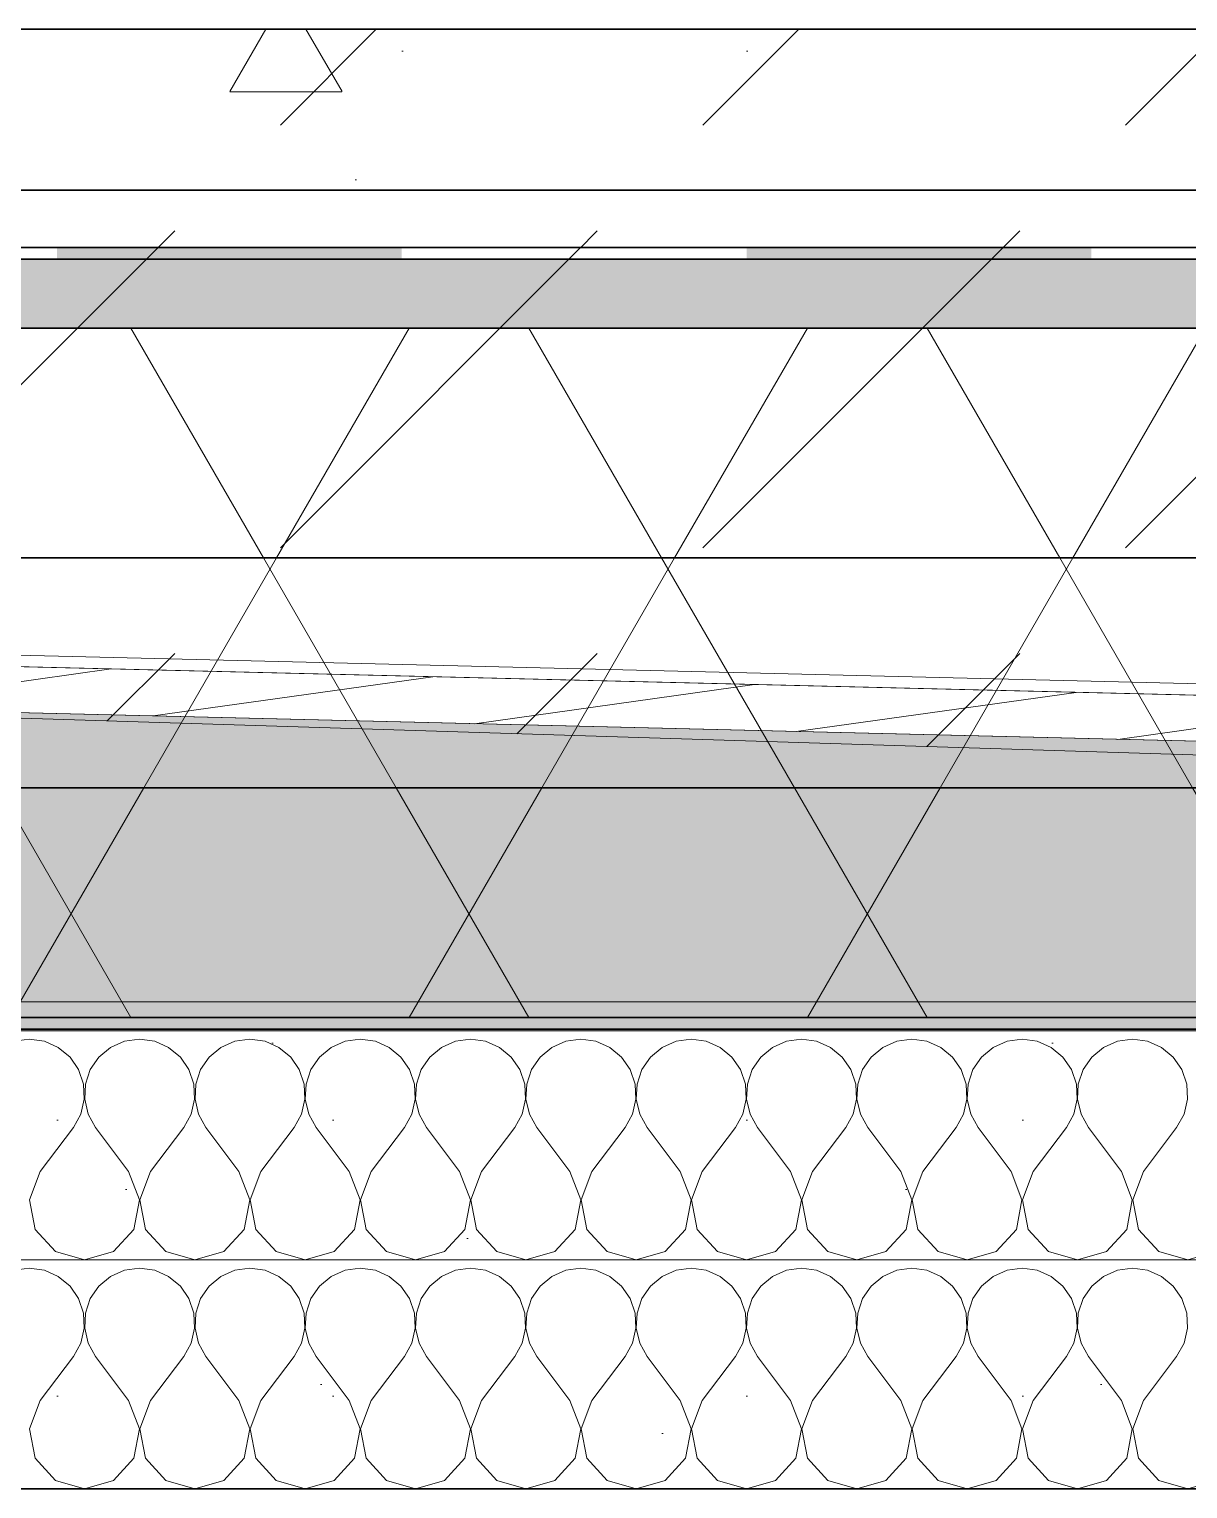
# Model space of a CAD drawing. Header units: millimetres. Extents: x 745166 to 884669, y -5000 to 15056.
# Drawn here: x 853680 to 854184, y 3029 to 3664 of the extents above; entities that cross this region are included whole.
import ezdxf

# ---------------------------------------------------------------- set-up
doc = ezdxf.new("R2010")
doc.units = ezdxf.units.MM
doc.header["$MEASUREMENT"] = 0
doc.linetypes.add('Wipeout_Contour', pattern=[1000, 0, -1000])
for name, color, linetype, lineweight in [('New_0_Pen_No__1', 7, 'Continuous', 13), ('New_0_Pen_No__19', 255, 'Continuous', 0), ('New_2D Drafting - General_Pen_No__1', 7, 'Continuous', 13), ('New_2D Drafting - General_Pen_No__19', 255, 'Continuous', 0), ('New_Shell - Roof_Pen_No__21', 7, 'Continuous', 35)]:
    doc.layers.add(name, color=color, linetype=linetype, lineweight=lineweight)
doc.layers.add('New_Shell - Roof', color=7, linetype='Continuous')
doc.layers.add('New_Structural - Bearing', color=7, linetype='Continuous')
pattern_1 = [(0, (1087092.2, 129.2), (0, 779.4229), [48.75, -401.25]), (0, (1087317.2, 518.9), (0, 779.4229), [48.75, -401.25]), (60, (1087092.2, 129.2), (-675, 389.7114), [48.75, -401.25]), (60, (1087542.2, 129.2), (-675, 389.7114), [48.75, -401.25]), (120, (1087141, 129.2), (675, 389.7114), [48.75, -401.25]), (120, (1087591, 129.2), (675, 389.7114), [48.75, -401.25]), (0, (1087092.23, 204.18), (0, 150), [0, -150, 0, -225]), (45, (1087167.23, 204.18), (-106.06602, 106.06602), [0, -112.5, 0, -187.5])]
pattern_2 = [(60, (1087092.23, 129.18), (-129.90381, 75), []), (120, (1087092.23, 129.18), (129.90381, 75), [])]

# ---------------------------------------------------------------- blocks, each defined once
blk = doc.blocks.new('*X3', base_point=(1087092.23, 129.18))
at = {"layer": 'New_Shell - Roof', "linetype": 'Continuous', "lineweight": 0, "true_color": 0x000000}
blk.add_hatch(color=18, dxfattribs=at).paths.add_polyline_path([(851718.5, 3564.18), (851718.5, 3534.18), (855718.5, 3534.18), (855718.5, 3564.18)])
blk = doc.blocks.new('*X4', base_point=(1087092.23, 129.18))
at = {"layer": 'New_Shell - Roof', "linetype": 'Continuous', "lineweight": 0, "true_color": 0x000000}
for points in [[(853842.39, 3569.18), (853692.39, 3569.18), (853692.39, 3564.18), (853842.39, 3564.18)], [(854142.39, 3569.18), (853992.39, 3569.18), (853992.39, 3564.18), (854142.39, 3564.18)]]:
    blk.add_hatch(color=18, dxfattribs=at).paths.add_polyline_path(points)
blk = doc.blocks.new('*X5', base_point=(1087092.23, 129.18))
at = {"layer": 'New_Shell - Roof', "linetype": 'Continuous', "lineweight": 0, "true_color": 0x000000}
for points in [[(853842.38, 3234.18), (853692.38, 3234.18), (853692.38, 3229.18), (853842.38, 3229.18)], [(854142.38, 3234.18), (853992.38, 3234.18), (853992.38, 3229.18), (854142.38, 3229.18)]]:
    blk.add_hatch(color=18, dxfattribs=at).paths.add_polyline_path(points)
blk = doc.blocks.new('*X6', base_point=(1087092.23, 129.18))
at = {"layer": 'New_0_Pen_No__1', "color": 7, "linetype": 'Continuous', "lineweight": 13}
for p, q in [((853680.33, 3125.18), (853673.78, 3124.26)), ((853686.89, 3124.26), (853680.33, 3125.18)), ((853692.95, 3121.59), (853686.89, 3124.26)), ((853721.78, 3124.26), (853715.72, 3121.59)), ((853728.33, 3125.18), (853721.78, 3124.26)), ((853734.89, 3124.26), (853728.33, 3125.18)), ((853740.95, 3121.59), (853734.89, 3124.26)), ((853769.78, 3124.26), (853763.72, 3121.59)), ((853776.33, 3125.18), (853769.78, 3124.26)), ((853782.89, 3124.26), (853776.33, 3125.18)), ((853788.95, 3121.59), (853782.89, 3124.26)), ((853817.78, 3124.26), (853811.72, 3121.59)), ((853824.33, 3125.18), (853817.78, 3124.26)), ((853830.89, 3124.26), (853824.33, 3125.18)), ((853836.95, 3121.59), (853830.89, 3124.26)), ((853865.78, 3124.26), (853859.72, 3121.59)), ((853872.33, 3125.18), (853865.78, 3124.26)), ((853878.89, 3124.26), (853872.33, 3125.18)), ((853884.95, 3121.59), (853878.89, 3124.26)), ((853913.78, 3124.26), (853907.72, 3121.59)), ((853920.33, 3125.18), (853913.78, 3124.26)), ((853926.89, 3124.26), (853920.33, 3125.18)), ((853932.95, 3121.59), (853926.89, 3124.26)), ((853961.78, 3124.26), (853955.72, 3121.59)), ((853968.33, 3125.18), (853961.78, 3124.26)), ((853974.89, 3124.26), (853968.33, 3125.18)), ((853980.95, 3121.59), (853974.89, 3124.26)), ((854009.78, 3124.26), (854003.72, 3121.59)), ((854016.33, 3125.18), (854009.78, 3124.26)), ((854022.89, 3124.26), (854016.33, 3125.18)), ((854028.95, 3121.59), (854022.89, 3124.26)), ((854057.78, 3124.26), (854051.72, 3121.59)), ((854064.33, 3125.18), (854057.78, 3124.26)), ((854070.89, 3124.26), (854064.33, 3125.18)), ((854076.95, 3121.59), (854070.89, 3124.26)), ((854105.78, 3124.26), (854099.72, 3121.59)), ((854112.33, 3125.18), (854105.78, 3124.26)), ((854118.89, 3124.26), (854112.33, 3125.18)), ((854124.95, 3121.59), (854118.89, 3124.26)), ((854153.78, 3124.26), (854147.72, 3121.59)), ((854160.33, 3125.18), (854153.78, 3124.26)), ((854166.89, 3124.26), (854160.33, 3125.18)), ((854172.95, 3121.59), (854166.89, 3124.26)), ((853698.05, 3117.37), (853692.95, 3121.59)), ((853715.72, 3121.59), (853710.62, 3117.37)), ((853746.05, 3117.37), (853740.95, 3121.59)), ((853763.72, 3121.59), (853758.62, 3117.37)), ((853794.05, 3117.37), (853788.95, 3121.59)), ((853811.72, 3121.59), (853806.62, 3117.37)), ((853842.05, 3117.37), (853836.95, 3121.59)), ((853859.72, 3121.59), (853854.62, 3117.37)), ((853890.05, 3117.37), (853884.95, 3121.59)), ((853907.72, 3121.59), (853902.62, 3117.37)), ((853938.05, 3117.37), (853932.95, 3121.59)), ((853955.72, 3121.59), (853950.62, 3117.37)), ((853986.05, 3117.37), (853980.95, 3121.59)), ((854003.72, 3121.59), (853998.62, 3117.37)), ((854034.05, 3117.37), (854028.95, 3121.59)), ((854051.72, 3121.59), (854046.62, 3117.37)), ((854082.05, 3117.37), (854076.95, 3121.59)), ((854099.72, 3121.59), (854094.62, 3117.37)), ((854130.05, 3117.37), (854124.95, 3121.59)), ((854147.72, 3121.59), (854142.62, 3117.37)), ((854178.05, 3117.37), (854172.95, 3121.59)), ((853701.8, 3111.91), (853698.05, 3117.37)), ((853703.92, 3105.64), (853701.8, 3111.91)), ((853706.87, 3111.91), (853704.75, 3105.64)), ((853710.62, 3117.37), (853706.87, 3111.91)), ((853749.8, 3111.91), (853746.05, 3117.37)), ((853751.92, 3105.64), (853749.8, 3111.91)), ((853754.87, 3111.91), (853752.75, 3105.64)), ((853758.62, 3117.37), (853754.87, 3111.91)), ((853797.8, 3111.91), (853794.05, 3117.37)), ((853799.92, 3105.64), (853797.8, 3111.91)), ((853802.87, 3111.91), (853800.75, 3105.64)), ((853806.62, 3117.37), (853802.87, 3111.91)), ((853845.8, 3111.91), (853842.05, 3117.37)), ((853847.92, 3105.64), (853845.8, 3111.91)), ((853850.87, 3111.91), (853848.75, 3105.64)), ((853854.62, 3117.37), (853850.87, 3111.91)), ((853893.8, 3111.91), (853890.05, 3117.37)), ((853895.92, 3105.64), (853893.8, 3111.91)), ((853898.87, 3111.91), (853896.75, 3105.64)), ((853902.62, 3117.37), (853898.87, 3111.91)), ((853941.8, 3111.91), (853938.05, 3117.37)), ((853943.92, 3105.64), (853941.8, 3111.91)), ((853946.87, 3111.91), (853944.75, 3105.64)), ((853950.62, 3117.37), (853946.87, 3111.91)), ((853989.8, 3111.91), (853986.05, 3117.37)), ((853991.92, 3105.64), (853989.8, 3111.91)), ((853994.87, 3111.91), (853992.75, 3105.64)), ((853998.62, 3117.37), (853994.87, 3111.91)), ((854037.8, 3111.91), (854034.05, 3117.37)), ((854039.92, 3105.64), (854037.8, 3111.91)), ((854042.87, 3111.91), (854040.75, 3105.64)), ((854046.62, 3117.37), (854042.87, 3111.91)), ((854085.8, 3111.91), (854082.05, 3117.37)), ((854087.92, 3105.64), (854085.8, 3111.91)), ((854090.87, 3111.91), (854088.75, 3105.64)), ((854094.62, 3117.37), (854090.87, 3111.91)), ((854133.8, 3111.91), (854130.05, 3117.37)), ((854135.92, 3105.64), (854133.8, 3111.91)), ((854138.87, 3111.91), (854136.75, 3105.64)), ((854142.62, 3117.37), (854138.87, 3111.91)), ((854181.8, 3111.91), (854178.05, 3117.37)), ((854183.92, 3105.64), (854181.8, 3111.91)), ((853704.24, 3099.02), (853703.92, 3105.64)), ((853704.75, 3105.64), (853704.43, 3099.02)), ((853752.24, 3099.02), (853751.92, 3105.64)), ((853752.75, 3105.64), (853752.43, 3099.02)), ((853800.24, 3099.02), (853799.92, 3105.64)), ((853800.75, 3105.64), (853800.43, 3099.02)), ((853848.24, 3099.02), (853847.92, 3105.64)), ((853848.75, 3105.64), (853848.43, 3099.02)), ((853896.24, 3099.02), (853895.92, 3105.64)), ((853896.75, 3105.64), (853896.43, 3099.02)), ((853944.24, 3099.02), (853943.92, 3105.64)), ((853944.75, 3105.64), (853944.43, 3099.02)), ((853992.24, 3099.02), (853991.92, 3105.64)), ((853992.75, 3105.64), (853992.43, 3099.02)), ((854040.24, 3099.02), (854039.92, 3105.64)), ((854040.75, 3105.64), (854040.43, 3099.02)), ((854088.24, 3099.02), (854087.92, 3105.64)), ((854088.75, 3105.64), (854088.43, 3099.02)), ((854136.24, 3099.02), (854135.92, 3105.64)), ((854136.75, 3105.64), (854136.43, 3099.02)), ((854184.24, 3099.02), (854183.92, 3105.64)), ((853702.74, 3092.57), (853704.24, 3099.02)), ((853704.43, 3099.02), (853705.93, 3092.57)), ((853750.74, 3092.57), (853752.24, 3099.02)), ((853752.43, 3099.02), (853753.93, 3092.57)), ((853798.74, 3092.57), (853800.24, 3099.02)), ((853800.43, 3099.02), (853801.93, 3092.57)), ((853846.74, 3092.57), (853848.24, 3099.02)), ((853848.43, 3099.02), (853849.93, 3092.57)), ((853894.74, 3092.57), (853896.24, 3099.02)), ((853896.43, 3099.02), (853897.93, 3092.57)), ((853942.74, 3092.57), (853944.24, 3099.02)), ((853944.43, 3099.02), (853945.93, 3092.57)), ((853990.74, 3092.57), (853992.24, 3099.02)), ((853992.43, 3099.02), (853993.93, 3092.57)), ((854038.74, 3092.57), (854040.24, 3099.02)), ((854040.43, 3099.02), (854041.93, 3092.57)), ((854086.74, 3092.57), (854088.24, 3099.02)), ((854088.43, 3099.02), (854089.93, 3092.57)), ((854134.74, 3092.57), (854136.24, 3099.02)), ((854136.43, 3099.02), (854137.93, 3092.57)), ((854182.74, 3092.57), (854184.24, 3099.02)), ((853699.53, 3086.78), (853702.74, 3092.57)), ((853705.93, 3092.57), (853709.13, 3086.78)), ((853747.53, 3086.78), (853750.74, 3092.57)), ((853753.93, 3092.57), (853757.13, 3086.78)), ((853795.53, 3086.78), (853798.74, 3092.57)), ((853801.93, 3092.57), (853805.13, 3086.78)), ((853843.53, 3086.78), (853846.74, 3092.57)), ((853849.93, 3092.57), (853853.13, 3086.78)), ((853891.53, 3086.78), (853894.74, 3092.57)), ((853897.93, 3092.57), (853901.13, 3086.78)), ((853939.53, 3086.78), (853942.74, 3092.57)), ((853945.93, 3092.57), (853949.13, 3086.78)), ((853987.53, 3086.78), (853990.74, 3092.57)), ((853993.93, 3092.57), (853997.13, 3086.78)), ((854035.53, 3086.78), (854038.74, 3092.57)), ((854041.93, 3092.57), (854045.13, 3086.78)), ((854083.53, 3086.78), (854086.74, 3092.57)), ((854089.93, 3092.57), (854093.13, 3086.78)), ((854131.53, 3086.78), (854134.74, 3092.57)), ((854137.93, 3092.57), (854141.13, 3086.78)), ((854179.53, 3086.78), (854182.74, 3092.57)), ((853685.13, 3067.58), (853699.53, 3086.78)), ((853723.53, 3067.58), (853709.13, 3086.78)), ((853733.13, 3067.58), (853747.53, 3086.78)), ((853771.53, 3067.58), (853757.13, 3086.78)), ((853781.13, 3067.58), (853795.53, 3086.78)), ((853819.53, 3067.58), (853805.13, 3086.78)), ((853829.13, 3067.58), (853843.53, 3086.78)), ((853867.53, 3067.58), (853853.13, 3086.78)), ((853877.13, 3067.58), (853891.53, 3086.78)), ((853915.53, 3067.58), (853901.13, 3086.78)), ((853925.13, 3067.58), (853939.53, 3086.78)), ((853963.53, 3067.58), (853949.13, 3086.78)), ((853973.13, 3067.58), (853987.53, 3086.78)), ((854011.53, 3067.58), (853997.13, 3086.78)), ((854021.13, 3067.58), (854035.53, 3086.78)), ((854059.53, 3067.58), (854045.13, 3086.78)), ((854069.13, 3067.58), (854083.53, 3086.78)), ((854107.53, 3067.58), (854093.13, 3086.78)), ((854117.13, 3067.58), (854131.53, 3086.78)), ((854155.53, 3067.58), (854141.13, 3086.78)), ((854165.13, 3067.58), (854179.53, 3086.78)), ((853685.13, 3067.58), (853680.43, 3055.33)), ((853728.24, 3055.33), (853723.53, 3067.58)), ((853733.13, 3067.58), (853728.43, 3055.33)), ((853776.24, 3055.33), (853771.53, 3067.58)), ((853781.13, 3067.58), (853776.43, 3055.33)), ((853824.24, 3055.33), (853819.53, 3067.58)), ((853829.13, 3067.58), (853824.43, 3055.33)), ((853872.24, 3055.33), (853867.53, 3067.58)), ((853877.13, 3067.58), (853872.43, 3055.33)), ((853920.24, 3055.33), (853915.53, 3067.58)), ((853925.13, 3067.58), (853920.43, 3055.33)), ((853968.24, 3055.33), (853963.53, 3067.58)), ((853973.13, 3067.58), (853968.43, 3055.33)), ((854016.24, 3055.33), (854011.53, 3067.58)), ((854021.13, 3067.58), (854016.43, 3055.33)), ((854064.24, 3055.33), (854059.53, 3067.58)), ((854069.13, 3067.58), (854064.43, 3055.33)), ((854112.24, 3055.33), (854107.53, 3067.58)), ((854117.13, 3067.58), (854112.43, 3055.33)), ((854160.24, 3055.33), (854155.53, 3067.58)), ((854165.13, 3067.58), (854160.43, 3055.33)), ((853680.43, 3055.33), (853682.87, 3042.44)), ((853725.8, 3042.44), (853728.24, 3055.33)), ((853728.43, 3055.33), (853730.87, 3042.44)), ((853773.8, 3042.44), (853776.24, 3055.33)), ((853776.43, 3055.33), (853778.87, 3042.44)), ((853821.8, 3042.44), (853824.24, 3055.33)), ((853824.43, 3055.33), (853826.87, 3042.44)), ((853869.8, 3042.44), (853872.24, 3055.33)), ((853872.43, 3055.33), (853874.87, 3042.44)), ((853917.8, 3042.44), (853920.24, 3055.33)), ((853920.43, 3055.33), (853922.87, 3042.44)), ((853965.8, 3042.44), (853968.24, 3055.33)), ((853968.43, 3055.33), (853970.87, 3042.44)), ((854013.8, 3042.44), (854016.24, 3055.33)), ((854016.43, 3055.33), (854018.87, 3042.44)), ((854061.8, 3042.44), (854064.24, 3055.33)), ((854064.43, 3055.33), (854066.87, 3042.44)), ((854109.8, 3042.44), (854112.24, 3055.33)), ((854112.43, 3055.33), (854114.87, 3042.44)), ((854157.8, 3042.44), (854160.24, 3055.33)), ((854160.43, 3055.33), (854162.87, 3042.44)), ((853682.87, 3042.44), (853691.72, 3032.76)), ((853716.95, 3032.76), (853725.8, 3042.44)), ((853730.87, 3042.44), (853739.72, 3032.76)), ((853764.95, 3032.76), (853773.8, 3042.44)), ((853778.87, 3042.44), (853787.72, 3032.76)), ((853812.95, 3032.76), (853821.8, 3042.44)), ((853826.87, 3042.44), (853835.72, 3032.76)), ((853860.95, 3032.76), (853869.8, 3042.44)), ((853874.87, 3042.44), (853883.72, 3032.76)), ((853908.95, 3032.76), (853917.8, 3042.44)), ((853922.87, 3042.44), (853931.72, 3032.76)), ((853956.95, 3032.76), (853965.8, 3042.44)), ((853970.87, 3042.44), (853979.72, 3032.76)), ((854004.95, 3032.76), (854013.8, 3042.44)), ((854018.87, 3042.44), (854027.72, 3032.76)), ((854052.95, 3032.76), (854061.8, 3042.44)), ((854066.87, 3042.44), (854075.72, 3032.76)), ((854100.95, 3032.76), (854109.8, 3042.44)), ((854114.87, 3042.44), (854123.72, 3032.76)), ((854148.95, 3032.76), (854157.8, 3042.44)), ((854162.87, 3042.44), (854171.72, 3032.76)), ((853691.72, 3032.76), (853704.33, 3029.18)), ((853704.33, 3029.18), (853716.95, 3032.76)), ((853739.72, 3032.76), (853752.33, 3029.18)), ((853752.33, 3029.18), (853764.95, 3032.76)), ((853787.72, 3032.76), (853800.33, 3029.18)), ((853800.33, 3029.18), (853812.95, 3032.76)), ((853835.72, 3032.76), (853848.33, 3029.18)), ((853848.33, 3029.18), (853860.95, 3032.76)), ((853883.72, 3032.76), (853896.33, 3029.18)), ((853896.33, 3029.18), (853908.95, 3032.76)), ((853931.72, 3032.76), (853944.33, 3029.18)), ((853944.33, 3029.18), (853956.95, 3032.76)), ((853979.72, 3032.76), (853992.33, 3029.18)), ((853992.33, 3029.18), (854004.95, 3032.76)), ((854027.72, 3032.76), (854040.33, 3029.18)), ((854040.33, 3029.18), (854052.95, 3032.76)), ((854075.72, 3032.76), (854088.33, 3029.18)), ((854088.33, 3029.18), (854100.95, 3032.76)), ((854123.72, 3032.76), (854136.33, 3029.18)), ((854136.33, 3029.18), (854148.95, 3032.76)), ((854171.72, 3032.76), (854184.33, 3029.18)), ((854184.33, 3029.18), (854196.95, 3032.76))]:
    blk.add_line(p, q, dxfattribs=at)
blk = doc.blocks.new('*X8', base_point=(1087092.23, 129.18))
at = {"layer": 'New_0_Pen_No__1', "color": 7, "linetype": 'Continuous', "lineweight": 13}
for p, q in [((853680.33, 3224.8), (853673.78, 3223.88)), ((853686.89, 3223.88), (853680.33, 3224.8)), ((853692.95, 3221.21), (853686.89, 3223.88)), ((853698.05, 3216.99), (853692.95, 3221.21)), ((853715.72, 3221.21), (853710.62, 3216.99)), ((853721.78, 3223.88), (853715.72, 3221.21)), ((853728.33, 3224.8), (853721.78, 3223.88)), ((853734.89, 3223.88), (853728.33, 3224.8)), ((853740.95, 3221.21), (853734.89, 3223.88)), ((853746.05, 3216.99), (853740.95, 3221.21)), ((853763.72, 3221.21), (853758.62, 3216.99)), ((853769.78, 3223.88), (853763.72, 3221.21)), ((853776.33, 3224.8), (853769.78, 3223.88)), ((853782.89, 3223.88), (853776.33, 3224.8)), ((853788.95, 3221.21), (853782.89, 3223.88)), ((853794.05, 3216.99), (853788.95, 3221.21)), ((853811.72, 3221.21), (853806.62, 3216.99)), ((853817.78, 3223.88), (853811.72, 3221.21)), ((853824.33, 3224.8), (853817.78, 3223.88)), ((853830.89, 3223.88), (853824.33, 3224.8)), ((853836.95, 3221.21), (853830.89, 3223.88)), ((853842.05, 3216.99), (853836.95, 3221.21)), ((853859.72, 3221.21), (853854.62, 3216.99)), ((853865.78, 3223.88), (853859.72, 3221.21)), ((853872.33, 3224.8), (853865.78, 3223.88)), ((853878.89, 3223.88), (853872.33, 3224.8)), ((853884.95, 3221.21), (853878.89, 3223.88)), ((853890.05, 3216.99), (853884.95, 3221.21)), ((853907.72, 3221.21), (853902.62, 3216.99)), ((853913.78, 3223.88), (853907.72, 3221.21)), ((853920.33, 3224.8), (853913.78, 3223.88)), ((853926.89, 3223.88), (853920.33, 3224.8)), ((853932.95, 3221.21), (853926.89, 3223.88)), ((853938.05, 3216.99), (853932.95, 3221.21)), ((853955.72, 3221.21), (853950.62, 3216.99)), ((853961.78, 3223.88), (853955.72, 3221.21)), ((853968.33, 3224.8), (853961.78, 3223.88)), ((853974.89, 3223.88), (853968.33, 3224.8)), ((853980.95, 3221.21), (853974.89, 3223.88)), ((853986.05, 3216.99), (853980.95, 3221.21)), ((854003.72, 3221.21), (853998.62, 3216.99)), ((854009.78, 3223.88), (854003.72, 3221.21)), ((854016.33, 3224.8), (854009.78, 3223.88)), ((854022.89, 3223.88), (854016.33, 3224.8)), ((854028.95, 3221.21), (854022.89, 3223.88)), ((854034.05, 3216.99), (854028.95, 3221.21)), ((854051.72, 3221.21), (854046.62, 3216.99)), ((854057.78, 3223.88), (854051.72, 3221.21)), ((854064.33, 3224.8), (854057.78, 3223.88)), ((854070.89, 3223.88), (854064.33, 3224.8)), ((854076.95, 3221.21), (854070.89, 3223.88)), ((854082.05, 3216.99), (854076.95, 3221.21)), ((854099.72, 3221.21), (854094.62, 3216.99)), ((854105.78, 3223.88), (854099.72, 3221.21)), ((854112.33, 3224.8), (854105.78, 3223.88)), ((854118.89, 3223.88), (854112.33, 3224.8)), ((854124.95, 3221.21), (854118.89, 3223.88)), ((854130.05, 3216.99), (854124.95, 3221.21)), ((854147.72, 3221.21), (854142.62, 3216.99)), ((854153.78, 3223.88), (854147.72, 3221.21)), ((854160.33, 3224.8), (854153.78, 3223.88)), ((854166.89, 3223.88), (854160.33, 3224.8)), ((854172.95, 3221.21), (854166.89, 3223.88)), ((854178.05, 3216.99), (854172.95, 3221.21)), ((853701.8, 3211.53), (853698.05, 3216.99)), ((853710.62, 3216.99), (853706.87, 3211.53)), ((853749.8, 3211.53), (853746.05, 3216.99)), ((853758.62, 3216.99), (853754.87, 3211.53)), ((853797.8, 3211.53), (853794.05, 3216.99)), ((853806.62, 3216.99), (853802.87, 3211.53)), ((853845.8, 3211.53), (853842.05, 3216.99)), ((853854.62, 3216.99), (853850.87, 3211.53)), ((853893.8, 3211.53), (853890.05, 3216.99)), ((853902.62, 3216.99), (853898.87, 3211.53)), ((853941.8, 3211.53), (853938.05, 3216.99)), ((853950.62, 3216.99), (853946.87, 3211.53)), ((853989.8, 3211.53), (853986.05, 3216.99)), ((853998.62, 3216.99), (853994.87, 3211.53)), ((854037.8, 3211.53), (854034.05, 3216.99)), ((854046.62, 3216.99), (854042.87, 3211.53)), ((854085.8, 3211.53), (854082.05, 3216.99)), ((854094.62, 3216.99), (854090.87, 3211.53)), ((854133.8, 3211.53), (854130.05, 3216.99)), ((854142.62, 3216.99), (854138.87, 3211.53)), ((854181.8, 3211.53), (854178.05, 3216.99)), ((853703.92, 3205.25), (853701.8, 3211.53)), ((853706.87, 3211.53), (853704.75, 3205.25)), ((853751.92, 3205.25), (853749.8, 3211.53)), ((853754.87, 3211.53), (853752.75, 3205.25)), ((853799.92, 3205.25), (853797.8, 3211.53)), ((853802.87, 3211.53), (853800.75, 3205.25)), ((853847.92, 3205.25), (853845.8, 3211.53)), ((853850.87, 3211.53), (853848.75, 3205.25)), ((853895.92, 3205.25), (853893.8, 3211.53)), ((853898.87, 3211.53), (853896.75, 3205.25)), ((853943.92, 3205.25), (853941.8, 3211.53)), ((853946.87, 3211.53), (853944.75, 3205.25)), ((853991.92, 3205.25), (853989.8, 3211.53)), ((853994.87, 3211.53), (853992.75, 3205.25)), ((854039.92, 3205.25), (854037.8, 3211.53)), ((854042.87, 3211.53), (854040.75, 3205.25)), ((854087.92, 3205.25), (854085.8, 3211.53)), ((854090.87, 3211.53), (854088.75, 3205.25)), ((854135.92, 3205.25), (854133.8, 3211.53)), ((854138.87, 3211.53), (854136.75, 3205.25)), ((854183.92, 3205.25), (854181.8, 3211.53)), ((853704.24, 3198.64), (853703.92, 3205.25)), ((853704.75, 3205.25), (853704.43, 3198.64)), ((853752.24, 3198.64), (853751.92, 3205.25)), ((853752.75, 3205.25), (853752.43, 3198.64)), ((853800.24, 3198.64), (853799.92, 3205.25)), ((853800.75, 3205.25), (853800.43, 3198.64)), ((853848.24, 3198.64), (853847.92, 3205.25)), ((853848.75, 3205.25), (853848.43, 3198.64)), ((853896.24, 3198.64), (853895.92, 3205.25)), ((853896.75, 3205.25), (853896.43, 3198.64)), ((853944.24, 3198.64), (853943.92, 3205.25)), ((853944.75, 3205.25), (853944.43, 3198.64)), ((853992.24, 3198.64), (853991.92, 3205.25)), ((853992.75, 3205.25), (853992.43, 3198.64)), ((854040.24, 3198.64), (854039.92, 3205.25)), ((854040.75, 3205.25), (854040.43, 3198.64)), ((854088.24, 3198.64), (854087.92, 3205.25)), ((854088.75, 3205.25), (854088.43, 3198.64)), ((854136.24, 3198.64), (854135.92, 3205.25)), ((854136.75, 3205.25), (854136.43, 3198.64)), ((854184.24, 3198.64), (854183.92, 3205.25)), ((853702.74, 3192.19), (853704.24, 3198.64)), ((853704.43, 3198.64), (853705.93, 3192.19)), ((853750.74, 3192.19), (853752.24, 3198.64)), ((853752.43, 3198.64), (853753.93, 3192.19)), ((853798.74, 3192.19), (853800.24, 3198.64)), ((853800.43, 3198.64), (853801.93, 3192.19)), ((853846.74, 3192.19), (853848.24, 3198.64)), ((853848.43, 3198.64), (853849.93, 3192.19)), ((853894.74, 3192.19), (853896.24, 3198.64)), ((853896.43, 3198.64), (853897.93, 3192.19)), ((853942.74, 3192.19), (853944.24, 3198.64)), ((853944.43, 3198.64), (853945.93, 3192.19)), ((853990.74, 3192.19), (853992.24, 3198.64)), ((853992.43, 3198.64), (853993.93, 3192.19)), ((854038.74, 3192.19), (854040.24, 3198.64)), ((854040.43, 3198.64), (854041.93, 3192.19)), ((854086.74, 3192.19), (854088.24, 3198.64)), ((854088.43, 3198.64), (854089.93, 3192.19)), ((854134.74, 3192.19), (854136.24, 3198.64)), ((854136.43, 3198.64), (854137.93, 3192.19)), ((854182.74, 3192.19), (854184.24, 3198.64)), ((853699.53, 3186.4), (853702.74, 3192.19)), ((853705.93, 3192.19), (853709.13, 3186.4)), ((853747.53, 3186.4), (853750.74, 3192.19)), ((853753.93, 3192.19), (853757.13, 3186.4)), ((853795.53, 3186.4), (853798.74, 3192.19)), ((853801.93, 3192.19), (853805.13, 3186.4)), ((853843.53, 3186.4), (853846.74, 3192.19)), ((853849.93, 3192.19), (853853.13, 3186.4)), ((853891.53, 3186.4), (853894.74, 3192.19)), ((853897.93, 3192.19), (853901.13, 3186.4)), ((853939.53, 3186.4), (853942.74, 3192.19)), ((853945.93, 3192.19), (853949.13, 3186.4)), ((853987.53, 3186.4), (853990.74, 3192.19)), ((853993.93, 3192.19), (853997.13, 3186.4)), ((854035.53, 3186.4), (854038.74, 3192.19)), ((854041.93, 3192.19), (854045.13, 3186.4)), ((854083.53, 3186.4), (854086.74, 3192.19)), ((854089.93, 3192.19), (854093.13, 3186.4)), ((854131.53, 3186.4), (854134.74, 3192.19)), ((854137.93, 3192.19), (854141.13, 3186.4)), ((854179.53, 3186.4), (854182.74, 3192.19)), ((853685.13, 3167.2), (853699.53, 3186.4)), ((853723.53, 3167.2), (853709.13, 3186.4)), ((853733.13, 3167.2), (853747.53, 3186.4)), ((853771.53, 3167.2), (853757.13, 3186.4)), ((853781.13, 3167.2), (853795.53, 3186.4)), ((853819.53, 3167.2), (853805.13, 3186.4)), ((853829.13, 3167.2), (853843.53, 3186.4)), ((853867.53, 3167.2), (853853.13, 3186.4)), ((853877.13, 3167.2), (853891.53, 3186.4)), ((853915.53, 3167.2), (853901.13, 3186.4)), ((853925.13, 3167.2), (853939.53, 3186.4)), ((853963.53, 3167.2), (853949.13, 3186.4)), ((853973.13, 3167.2), (853987.53, 3186.4)), ((854011.53, 3167.2), (853997.13, 3186.4)), ((854021.13, 3167.2), (854035.53, 3186.4)), ((854059.53, 3167.2), (854045.13, 3186.4)), ((854069.13, 3167.2), (854083.53, 3186.4)), ((854107.53, 3167.2), (854093.13, 3186.4)), ((854117.13, 3167.2), (854131.53, 3186.4)), ((854155.53, 3167.2), (854141.13, 3186.4)), ((854165.13, 3167.2), (854179.53, 3186.4)), ((853685.13, 3167.2), (853680.43, 3154.95)), ((853728.24, 3154.95), (853723.53, 3167.2)), ((853733.13, 3167.2), (853728.43, 3154.95)), ((853776.24, 3154.95), (853771.53, 3167.2)), ((853781.13, 3167.2), (853776.43, 3154.95)), ((853824.24, 3154.95), (853819.53, 3167.2)), ((853829.13, 3167.2), (853824.43, 3154.95)), ((853872.24, 3154.95), (853867.53, 3167.2)), ((853877.13, 3167.2), (853872.43, 3154.95)), ((853920.24, 3154.95), (853915.53, 3167.2)), ((853925.13, 3167.2), (853920.43, 3154.95)), ((853968.24, 3154.95), (853963.53, 3167.2)), ((853973.13, 3167.2), (853968.43, 3154.95)), ((854016.24, 3154.95), (854011.53, 3167.2)), ((854021.13, 3167.2), (854016.43, 3154.95)), ((854064.24, 3154.95), (854059.53, 3167.2)), ((854069.13, 3167.2), (854064.43, 3154.95)), ((854112.24, 3154.95), (854107.53, 3167.2)), ((854117.13, 3167.2), (854112.43, 3154.95)), ((854160.24, 3154.95), (854155.53, 3167.2)), ((854165.13, 3167.2), (854160.43, 3154.95)), ((853680.43, 3154.95), (853682.87, 3142.06)), ((853725.8, 3142.06), (853728.24, 3154.95)), ((853728.43, 3154.95), (853730.87, 3142.06)), ((853773.8, 3142.06), (853776.24, 3154.95)), ((853776.43, 3154.95), (853778.87, 3142.06)), ((853821.8, 3142.06), (853824.24, 3154.95)), ((853824.43, 3154.95), (853826.87, 3142.06)), ((853869.8, 3142.06), (853872.24, 3154.95)), ((853872.43, 3154.95), (853874.87, 3142.06)), ((853917.8, 3142.06), (853920.24, 3154.95)), ((853920.43, 3154.95), (853922.87, 3142.06)), ((853965.8, 3142.06), (853968.24, 3154.95)), ((853968.43, 3154.95), (853970.87, 3142.06)), ((854013.8, 3142.06), (854016.24, 3154.95)), ((854016.43, 3154.95), (854018.87, 3142.06)), ((854061.8, 3142.06), (854064.24, 3154.95)), ((854064.43, 3154.95), (854066.87, 3142.06)), ((854109.8, 3142.06), (854112.24, 3154.95)), ((854112.43, 3154.95), (854114.87, 3142.06)), ((854157.8, 3142.06), (854160.24, 3154.95)), ((854160.43, 3154.95), (854162.87, 3142.06)), ((853682.87, 3142.06), (853691.72, 3132.38)), ((853716.95, 3132.38), (853725.8, 3142.06)), ((853730.87, 3142.06), (853739.72, 3132.38)), ((853764.95, 3132.38), (853773.8, 3142.06)), ((853778.87, 3142.06), (853787.72, 3132.38)), ((853812.95, 3132.38), (853821.8, 3142.06)), ((853826.87, 3142.06), (853835.72, 3132.38)), ((853860.95, 3132.38), (853869.8, 3142.06)), ((853874.87, 3142.06), (853883.72, 3132.38)), ((853908.95, 3132.38), (853917.8, 3142.06)), ((853922.87, 3142.06), (853931.72, 3132.38)), ((853956.95, 3132.38), (853965.8, 3142.06)), ((853970.87, 3142.06), (853979.72, 3132.38)), ((854004.95, 3132.38), (854013.8, 3142.06)), ((854018.87, 3142.06), (854027.72, 3132.38)), ((854052.95, 3132.38), (854061.8, 3142.06)), ((854066.87, 3142.06), (854075.72, 3132.38)), ((854100.95, 3132.38), (854109.8, 3142.06)), ((854114.87, 3142.06), (854123.72, 3132.38)), ((854148.95, 3132.38), (854157.8, 3142.06)), ((854162.87, 3142.06), (854171.72, 3132.38)), ((853691.72, 3132.38), (853704.33, 3128.8)), ((853704.33, 3128.8), (853716.95, 3132.38)), ((853739.72, 3132.38), (853752.33, 3128.8)), ((853752.33, 3128.8), (853764.95, 3132.38)), ((853787.72, 3132.38), (853800.33, 3128.8)), ((853800.33, 3128.8), (853812.95, 3132.38)), ((853835.72, 3132.38), (853848.33, 3128.8)), ((853848.33, 3128.8), (853860.95, 3132.38)), ((853883.72, 3132.38), (853896.33, 3128.8)), ((853896.33, 3128.8), (853908.95, 3132.38)), ((853931.72, 3132.38), (853944.33, 3128.8)), ((853944.33, 3128.8), (853956.95, 3132.38)), ((853979.72, 3132.38), (853992.33, 3128.8)), ((853992.33, 3128.8), (854004.95, 3132.38)), ((854027.72, 3132.38), (854040.33, 3128.8)), ((854040.33, 3128.8), (854052.95, 3132.38)), ((854075.72, 3132.38), (854088.33, 3128.8)), ((854088.33, 3128.8), (854100.95, 3132.38)), ((854123.72, 3132.38), (854136.33, 3128.8)), ((854136.33, 3128.8), (854148.95, 3132.38)), ((854171.72, 3132.38), (854184.33, 3128.8)), ((854184.33, 3128.8), (854196.95, 3132.38))]:
    blk.add_line(p, q, dxfattribs=at)
blk = doc.blocks.new('*X9', base_point=(1087092.23, 129.18))
at = {"layer": 'New_0_Pen_No__1', "linetype": 'Continuous', "lineweight": 0, "true_color": 0x000000}
blk.add_hatch(color=18, dxfattribs=at).paths.add_polyline_path([(855858.5, 3241.03), (851578.5, 3241.03), (851578.5, 3228.41), (855858.5, 3228.41)])

msp = doc.modelspace()

# ---------------------------------------------------------------- hatches: boundary and pattern name
at = {"layer": 'New_0_Pen_No__1', "linetype": 'Continuous', "lineweight": 13}
h = msp.add_hatch(dxfattribs=at)
h.set_pattern_fill('Lightweight_Concrete_0005', style=0, pattern_type=2)
h.set_pattern_definition(pattern_1)
h.paths.add_polyline_path([(856945.75, 3307.62), (850727.54, 3458.23), (850727.66, 3463.23), (856945.78, 3312.62)])
h = msp.add_hatch(dxfattribs=at)
h.set_pattern_fill('Wood_0005', style=0, pattern_type=2)
h.set_pattern_definition([(7.974, (854293.925, 3351.843), (-3.67714, 22.47348), [])])
h.paths.add_polyline_path([(850626.5, 3440.68), (856835.73, 3290.27), (856835.59, 3310.28), (850626.36, 3460.69)])
at = {"layer": 'New_0_Pen_No__19', "linetype": 'Continuous', "lineweight": 0}
msp.add_hatch(color=255, dxfattribs=at).paths.add_polyline_path([(850626.5, 3241.03), (856811.35, 3241.03), (856811.35, 3290.86), (850626.5, 3440.68)])
at = {"layer": 'New_Shell - Roof', "linetype": 'Continuous', "lineweight": 0, "true_color": 0x000000}
h = msp.add_hatch(dxfattribs=at)
h.set_pattern_fill('Batt_Insulation_0005', color=18, style=0, pattern_type=2)
h.set_pattern_definition(pattern_2)
h.paths.add_polyline_path([(851718.5, 3534.18), (851718.5, 3434.18), (855718.5, 3434.18), (855718.5, 3534.18)])
h = msp.add_hatch(dxfattribs=at)
h.set_pattern_fill('Batt_Insulation_0005', color=18, style=0, pattern_type=2)
h.set_pattern_definition(pattern_2)
h.paths.add_polyline_path([(851718.5, 3434.18), (851718.5, 3334.18), (855718.5, 3334.18), (855718.5, 3434.18)])
h = msp.add_hatch(dxfattribs=at)
h.set_pattern_fill('Batt_Insulation_0005', color=18, style=0, pattern_type=2)
h.set_pattern_definition(pattern_2)
h.paths.add_polyline_path([(851718.5, 3334.18), (851718.5, 3234.18), (855718.5, 3234.18), (855718.5, 3334.18)])
h = msp.add_hatch(dxfattribs=at)
h.set_pattern_fill('Structural_Concrete_0005', color=18, style=0, pattern_type=2)
h.set_pattern_definition([(0, (1087092.2, 129.2), (0, 623.5383), [60, -300]), (0, (1087272.2, 440.95), (0, 623.5383), [60, -300]), (60, (1087092.2, 129.2), (-540, 311.7692), [60, -300]), (60, (1087452.2, 129.2), (-540, 311.7692), [60, -300]), (120, (1087152.2, 129.2), (540, 311.7692), [60, -300]), (120, (1087512.2, 129.2), (540, 311.7692), [60, -300]), (0, (1087092.23, 189.18), (0, 120.000005), [0, -120.000005, 0, -180.00001]), (45, (1087152.23, 189.18), (-84.85282, 84.85282), [0, -90.000004, 0, -150.000006])])
h.paths.add_polyline_path([(851718.5, 3229.18), (851718.5, 3029.18), (855718.5, 3029.18), (855718.5, 3229.18)])

# ---------------------------------------------------------------- linework, layer by layer
at = {"layer": 'New_0_Pen_No__1', "color": 7, "linetype": 'Continuous', "lineweight": 13, "flags": 128}
for points in [[(856945.75, 3307.62), (850727.54, 3458.23), (850727.66, 3463.23), (856945.78, 3312.62)], [(850626.5, 3440.68), (856835.73, 3290.27), (856835.59, 3310.28), (850626.36, 3460.69)], [(850626.5, 3241.03), (856811.35, 3241.03), (856811.35, 3290.86), (850626.5, 3440.68)], [(855858.5, 3241.03), (855858.5, 3228.41), (851578.5, 3228.41), (851578.5, 3241.03)], [(855858.5, 3228.41), (855858.5, 3128.8), (851578.5, 3128.8), (851578.5, 3228.41)], [(855858.5, 3128.8), (855858.5, 3029.18), (851578.5, 3029.18), (851578.5, 3128.8)]]:
    msp.add_lwpolyline(points, close=True, dxfattribs=at)
at = {"layer": 'New_Shell - Roof_Pen_No__21', "color": 7, "linetype": 'Continuous', "lineweight": 35}
for p, q in [((856846.5, 3664.18), (850390.5, 3664.18)), ((855718.5, 3564.18), (851718.5, 3564.18)), ((855718.5, 3534.18), (851718.5, 3534.18)), ((855718.5, 3434.18), (851718.5, 3434.18)), ((855718.5, 3334.18), (851718.5, 3334.18)), ((855718.5, 3234.18), (851718.5, 3234.18)), ((855718.5, 3229.18), (851718.5, 3229.18)), ((855718.5, 3029.18), (851718.5, 3029.18))]:
    msp.add_line(p, q, dxfattribs=at)

# ---------------------------------------------------------------- block references
at = {"layer": 'New_0_Pen_No__1', "color": 7, "linetype": 'Continuous', "lineweight": 13}
for name in ['*X9', '*X8', '*X6']:
    msp.add_blockref(name, (1087092.23, 129.18), dxfattribs=at)
at = {"layer": 'New_Shell - Roof', "lineweight": 0}
for name in ['*X3', '*X5']:
    msp.add_blockref(name, (1087092.23, 129.18), dxfattribs=at)

# ---------------------------------------------------------------- wipeouts: each hides what was drawn before it
at = {"color": 254, "linetype": 'Wipeout_Contour', "lineweight": 0, "ltscale": 3414904.070179949}
msp.add_wipeout([(851718.5, 3594.18), (851718.5, 3569.18), (855718.5, 3569.18), (855718.5, 3594.18)], dxfattribs=at).dxf.layer = 'New_Structural - Bearing'

# ---------------------------------------------------------------- next in the draw order: hatches: boundary and pattern name
at = {"layer": 'New_2D Drafting - General_Pen_No__19', "linetype": 'Continuous', "lineweight": 0}
h = msp.add_hatch(dxfattribs=at)
h.set_pattern_fill('Dashed_0005', color=255, style=0, pattern_type=2)
h.set_pattern_definition([(45, (1087092.23, 129.18), (-183.84776, 183.84776), [195, -65]), (45, (1087092.23, 313.03), (-183.84776, 183.84776), [195, -65])])
h.paths.add_polyline_path([(850682.96, 3458.06), (856846.5, 3265.3), (856846.5, 3664.18), (850682.96, 3664.18)])
at = {"layer": 'New_Shell - Roof', "linetype": 'Continuous', "lineweight": 0, "true_color": 0x000000}
h = msp.add_hatch(dxfattribs=at)
h.set_pattern_fill('Lightweight_Concrete_0005', color=18, style=0, pattern_type=2)
h.set_pattern_definition(pattern_1)
h.paths.add_polyline_path([(850390.5, 3594.18), (856846.5, 3594.18), (856846.5, 3664.18), (850390.5, 3664.18)])

# ---------------------------------------------------------------- next in the draw order: linework, layer by layer
at = {"layer": 'New_2D Drafting - General_Pen_No__1', "color": 7, "linetype": 'Continuous', "lineweight": 13, "flags": 128}
msp.add_lwpolyline([(850682.96, 3458.06), (856846.5, 3265.3), (856846.5, 3664.18), (850682.96, 3664.18)], close=True, dxfattribs=at)
at = {"layer": 'New_Shell - Roof_Pen_No__21', "color": 7, "linetype": 'Continuous', "lineweight": 35}
for p, q in [((855718.5, 3594.18), (851718.5, 3594.18)), ((855718.5, 3569.18), (851718.5, 3569.18))]:
    msp.add_line(p, q, dxfattribs=at)

# ---------------------------------------------------------------- next in the draw order: block references
at = {"layer": 'New_Shell - Roof', "lineweight": 0}
msp.add_blockref('*X4', (1087092.23, 129.18), dxfattribs=at)

doc.saveas('drawing.dxf')
